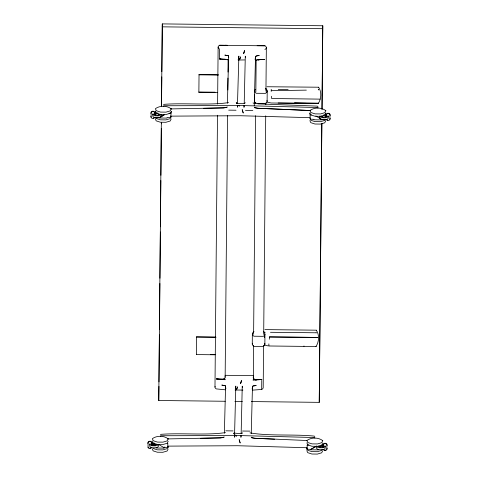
<?xml version="1.0" encoding="UTF-8"?>
<svg xmlns="http://www.w3.org/2000/svg" width="478" height="478" viewBox="0 0 478 478"><rect width="100%" height="100%" fill="white"/><g stroke="black" fill="none" stroke-linecap="round" stroke-linejoin="round"><path stroke-width="0.72" d="M264.872 329.599L316.263 330.19C319.579 334.672 319.071 342.105 315.958 346.526L268.851 345.982M315.952 346.526L316.311 346.341M316.263 330.19L316.615 330.388M266.879 102.053L271.104 102.997L318.205 103.547C321.276 99.316 321.867 91.633 318.515 87.211L266.981 86.745M149.71 444.062L149.692 446.028L150.271 447.044L152.368 447.743L155.141 447.832L157.477 447.294L158.439 446.333L158.457 444.367L156.545 444.343L154.585 445.185L151.855 444.677L151.64 444.086L149.71 444.062L150.289 445.078L152.386 445.777L155.159 445.872L157.495 445.329L158.457 444.367L164.014 447.629L167.76 447.671L168.142 446.171M155.685 117.331L159.353 117.534L161.492 116.327L161.51 114.362L159.604 114.338L157.644 115.186L154.908 114.672L154.693 114.081L152.769 114.063L152.751 116.029L153.33 117.038L155.428 117.737L158.2 117.833L160.536 117.289L164.617 114.589M151.962 445.388L151.705 442.12L150.618 441.266L149.196 441.248L148.09 442.078L148.031 447.581L149.118 448.436L150.546 448.454L151.646 447.623M155.027 114.983L154.764 112.115L153.671 111.26L152.249 111.243L151.15 112.073L151.09 117.576L152.177 118.43L153.599 118.448L154.705 117.618M152.572 445.466L152.667 443.226L154.346 443.088M155.625 115.766L155.344 111.553M156.294 447.539L156.288 448.005L164.014 448.095L164.856 446.9M225.192 401.269L158.756 400.498L161.337 122.302M161.48 106.636L162.293 23.9L322.781 25.758L322.005 109.295L322.781 25.758M158.941 386.373L158.756 400.498M158.977 381.898L159.413 334.911M159.461 329.695L159.891 283.448M159.939 278.232L160.369 231.985M160.417 226.769L160.847 180.523M160.895 175.306L161.331 128.319M161.373 123.844L161.385 122.35M161.528 106.69L161.803 76.856M161.851 71.634L162.293 23.9M164.014 448.095L164.014 447.629M167.76 447.671L167.796 443.614L167.372 443.237M164.528 114.642L159.353 117.534L159.347 118.006L167.067 118.09L167.073 117.624L170.664 117.582L171.244 111.738M215.106 354.79L196.44 354.574L196.613 336.805L215.763 337.026M217.538 92.517L198.872 92.302L199.039 74.532L218.195 74.753M200.694 438.32L220.537 437.872L223.65 437.406L224.146 436.916L223.65 437.382L220.537 437.872L167.587 438.912M203.753 108.327L223.596 107.879L226.709 107.413L227.205 106.923L226.709 107.389L223.596 107.879L170.646 108.918M214.981 387.043L217.496 115.246M217.598 104.055L218.129 47.095M219.462 58.119L219.372 48.941A10.086 3.746 0.5 0 1 219.468 45.279L265.105 45.81A10.086 3.746 0.5 0 1 265.009 49.473L264.866 49.509M225.007 385.662L221.917 385.101L225.007 385.662L225.479 386.14L225.873 388.728M228.066 55.681L224.977 55.119L228.066 55.681L228.538 56.159L228.717 57.73M222.061 379.628L216.313 378.929L224.451 379.299C218.344 379.98 225.628 379.562 225.15 377.196L227.576 115.365M227.815 90.001L227.922 78.063M227.976 72.094L228.096 59.415M264.262 332.485L264.955 334.062L264.86 344.202L264.095 345.755L262.966 346.52L254.033 346.419L252.94 345.63L252.259 344.058L252.354 333.919A12.601 4.678 0.5 0 1 254.027 331.648M254.571 94.554L254.511 101.079A12.601 4.678 0.5 0 0 256.065 103.385L265.439 103.493A12.601 4.678 0.5 0 0 267.112 101.222L267.208 91.083L266.521 89.517L265.583 88.759M256.172 380.022L254.505 379.383L253.8 379.64L256.172 380.022L261.95 379.454L254.529 379.395L253.334 378.146L253.507 345.445M253.609 334.253L255.634 115.688M255.748 103.75L255.76 102.262M255.855 91.818L256.154 59.744M252.653 390.132L261.681 389.456L261.765 380.327M263.587 345.564L263.199 387.604A10.086 3.746 0.5 0 1 261.86 389.421L261.717 389.456M263.689 334.373L265.714 115.807M265.822 104.616L265.834 103.123M265.941 91.19L266.348 47.657M264.573 337.552L264.591 335.813M268.851 345.881L268.869 343.897M269.383 339.225L269.401 336.936L317.846 337.426L269.401 336.954M271.629 96.245L271.612 98.498L320.057 99.131M274.623 439.18L254.816 438.272L251.727 437.729L251.255 437.233L251.727 437.729L254.816 438.272L306.942 440.507M318.396 446.219L320.308 447.109L323.068 446.661L323.313 446.076L325.237 446.099L324.61 447.103L322.477 447.749L319.698 447.778L317.392 447.181L316.484 446.201L310.867 449.332L307.121 449.29L307.199 445.084L308.919 444.881M325.327 119.261L321.646 119.416L321.64 119.882L313.921 119.793L313.921 119.327L310.336 119.201L309.917 113.346M316.484 446.201L316.466 448.167L317.374 449.147L319.68 449.744L322.459 449.714L324.592 449.069L325.219 448.065L325.237 446.099M322.507 117.128L321.449 116.214L323.367 117.104L326.121 116.662L326.372 116.076L328.296 116.094L328.278 118.06L327.645 119.064L325.512 119.709L322.74 119.739L320.433 119.142L319.525 118.162L319.543 116.196L321.449 116.214L323.11 117.522M318.587 449.422L318.581 449.888L310.861 449.798L310.867 449.332L316.687 446.076M251.314 401.568L319.244 402.356L321.825 123.414M321.873 123.467L319.244 402.356M322.351 447.438L322.369 445.406L321.939 445.03M325.41 117.056L325.811 113.531M322.967 447.366L323.295 444.11L324.401 443.279L325.823 443.297L326.91 444.152L326.85 449.655L325.751 450.485L324.329 450.467L323.236 449.613M326.032 116.967L326.355 114.105L327.454 113.274L328.882 113.292L329.969 114.146L329.91 119.649L328.804 120.48L327.382 120.462L326.295 119.608M323.301 447.39L323.313 446.076M271.205 91.423L271.229 89.296M316.083 332.825L316.436 332.784L270.458 332.294M199.039 74.532L199.033 74.831L218.446 75.058M198.872 92.302L198.878 92.003M196.613 336.805L196.601 337.104L216.014 337.331M196.44 354.574L196.446 354.276M227.414 103.272L228.609 57.605L228.538 56.159L228.066 55.657M224.355 433.265L225.55 387.586L225.479 386.14L225.007 385.638M237.494 103.385L238.886 56.105L238.325 59.182M244.216 103.469L245.298 56.183L245.423 57.229M241.157 433.456L242.244 386.164L242.43 387.73M254.236 105.793L255.491 57.916L255.64 56.47L256.136 55.986L259.249 55.514L257.272 55.699L255.64 56.47L255.079 59.559M251.237 433.576L252.438 387.897L252.581 386.457L253.083 385.967L256.196 385.501L253.083 385.991L252.581 386.457L252.139 389.032M303.954 346.293L303.966 345.947M244.18 105.363L243.965 107.287L244.174 105.728M241.121 435.35L240.906 437.28L241.115 435.721M235.385 388.662L235.827 386.087L234.489 437.209L234.304 435.637M309.881 117.672L240.619 115.736L170.515 116.136M255.383 89.374C253.961 90.533 254.822 92.762 256.375 93.294L265.529 93.353L266.999 91.884L267.041 90.276M252.259 344.058L252.468 343.258M253.209 377.518L253.376 376.879M152.297 441.075L152.159 441.594L153.205 443.106L157.393 444.468L162.908 444.534L167.169 443.267L168.184 441.26M309.923 112.868L309.792 113.382L310.831 114.893L315.02 116.262L320.541 116.321L324.801 115.055L325.811 113.047M306.822 448.233L306.685 448.752L307.724 450.264L311.919 451.626L317.434 451.692L321.694 450.425L322.196 449.422M150.833 113.459L151.138 112.473L152.243 111.643L153.665 111.661L154.752 112.515L155.033 113.507M147.78 443.465L148.078 442.479L149.184 441.648L150.606 441.66L151.693 442.52L151.98 443.512M326.038 115.491L326.343 114.505L327.448 113.674L328.87 113.692L329.957 114.547L330.238 115.539M329.922 119.249L330.22 118.263M322.985 445.496L323.283 444.51L324.389 443.68L325.811 443.692L326.898 444.552L327.185 445.544M326.862 449.254L327.167 448.268M258.036 59.517L259.166 59.822L255.712 60.15L255.927 59.899M170.819 117.295L170.586 117.606M307.163 445.233L307.396 444.922M253.758 378.779L253.418 379.448L253.89 378.845M171.19 116.62L170.18 118.628L165.92 119.894L160.399 119.829L156.21 118.466L155.517 117.463M171.166 119.01L170.156 121.018L165.896 122.284L160.381 122.219L156.186 120.85L155.284 118.825M325.739 120.803L324.729 122.81L320.469 124.077L314.948 124.011L310.76 122.643L309.852 120.617M168.113 449.009L167.097 451.017L162.837 452.284L157.322 452.224L153.133 450.856L152.225 448.83M322.68 450.802L321.67 452.809L317.41 454.076L311.895 454.016L307.701 452.648L306.798 450.623M266.999 91.884L266.443 92.636M241.743 433.731L242.286 432.799C241.97 435.04 230.354 431.58 234.238 434.006M328.296 116.094L327.663 117.098L325.53 117.743L322.758 117.773L320.451 117.176L319.543 116.196M245.345 102.806C244.037 104.341 238.08 103.475 236.467 103.069M264.083 345.767L264.651 345.002M325.494 119.428L324.747 120.42L320.487 121.687L314.972 121.621L310.784 120.259L309.875 118.233M238.253 59.714L239.006 58.842L238.169 59.762M161.51 114.362L160.554 115.323L158.218 115.867L155.446 115.772L153.348 115.073L152.769 114.063M242.507 431.031L249.857 431.114M236.024 110.233L228.681 110.149M228.544 102.609C209.041 105.519 184.616 102.764 164.085 104.335L163.578 104.784M252.826 110.43L245.483 110.34M225.485 432.602C205.982 435.512 181.556 432.757 161.032 434.329L160.524 434.789M318.557 103.362L318.205 103.547M160.333 436.217L160.841 435.751L237.656 435.512L314.405 437.531L314.906 438.009M163.392 106.212L163.9 105.758L240.715 105.519L317.464 107.538L317.96 108.004L317.852 106.57L317.356 106.11L257.821 103.881M224.529 378.445L224.845 379.12L224.409 378.504M158.529 115.222L159.604 114.338L157.919 115.604M319.447 447.3L322.136 445.09M319.501 447.342L322.309 445.233M153.611 118.048L154.717 117.218M150.552 448.053L151.657 447.223M153.922 444.94L155.039 444.235M225.807 430.815L233.055 430.923M254.505 379.383L252.964 380.04L256.202 379.938M238.169 60.019L244.593 59.941M235.116 390L242.92 390.09M257.869 59.852L259.166 59.822M253.8 379.64L261.777 379.49M271.683 90.677L306.35 90.133M258.21 59.565L264.74 59.475L257.953 59.75M168.208 446.123L237.56 445.729L306.858 447.731M259.423 45.667L257.146 45.667L264.926 45.768M253.388 375.636L225.072 375.308M219.647 45.249L227.426 45.32L225.144 45.267M162.221 26.834L322.704 28.698M228.436 59.834L219.456 58.949L220.884 58.967M278.244 89.38L288.12 89.494M199.613 92.015L215.082 92.194M278.124 102.985L306.207 103.308M155.649 113.059L158.146 113.089M168.985 113.214L170.855 113.238M310.222 114.851L311.471 114.869M323.558 115.007L325.428 115.031M210.445 354.437L215.602 354.497M234.895 401.383L242.358 401.466M324.335 450.067L325.757 450.085M294.532 102.716L318.479 103.164M219.456 58.949L225.252 59.164M216.492 378.964L224.451 379.299M226.942 59.517L228.233 59.577M222.037 379.544L225.269 379.717L223.758 379.024M225.383 389.815L216.223 388.889A10.086 3.746 0.5 0 1 215.136 386.415M264.633 345.032L267.931 345.869M254.41 103.565L253.041 102.895M265.649 88.777L266.879 89.159M263.402 331.756L265.248 332.335M153.151 448.472L157.346 449.834L162.861 449.9L167.121 448.633L168.244 447.145L168.131 446.625M318.515 87.211L318.862 87.408L318.515 87.325M315.815 115.987L321.001 119.04M319.525 118.162L321.114 119.106M326.307 119.207L327.394 120.062M152.655 443.267L155.422 445.442M148.043 447.181L149.13 448.035M310.413 119.225L310.186 118.908M167.569 443.303L167.796 443.614M152.829 443.124L155.47 445.4M314.799 436.581L314.297 436.103C293.851 434.066 269.359 436.247 249.982 432.883M236.974 103.589L236.24 102.698L236.771 103.648M306.87 442.867L307.772 444.899L311.967 446.261L317.482 446.327L321.742 445.06L322.865 443.572L322.752 443.052M155.356 111.075L156.258 113.101L160.453 114.469L165.968 114.529L170.228 113.262L171.345 111.78L171.238 111.254M225.019 376.55L225.15 377.196M235.69 434.962L236.174 436.354L235.929 435.374M150.815 116.184L151.102 117.176M238.982 105.387L239.233 106.361M266.945 100.422L267.112 101.222M306.816 447.778L307.121 449.29M237.363 105.65L237.548 107.215L237.435 105.596M264.955 334.062A12.601 4.678 0.5 0 1 263.282 336.333L253.908 336.225A12.601 4.678 0.5 0 1 252.354 333.919M254.786 107.717L257.869 108.273L310.736 110.543L257.869 108.273L254.786 107.717L254.314 107.233L254.78 107.735M318.33 89.703L318.683 89.804L318.33 89.703M244.043 52.084L243.649 53.697L244.676 50.531L244.043 52.084M240.99 382.065L240.589 383.679L241.617 380.512L240.99 382.065M240.577 56.996L239.562 59.756L240.577 56.996M237.524 386.977L236.502 389.737L237.524 386.977M171.261 108.87L170.252 110.878L165.991 112.145L160.471 112.079L156.282 110.717L155.374 108.685C159.837 105.423 166.894 105.459 171.261 108.87M325.835 110.663L324.819 112.671L320.559 113.937L315.044 113.872L310.855 112.509L309.947 110.478C314.41 107.215 321.467 107.251 325.835 110.663M168.202 438.876L167.192 440.877L162.932 442.144L157.417 442.084L153.223 440.716L152.321 438.69C156.778 435.428 163.84 435.464 168.202 438.876M322.775 440.668L321.766 442.67L317.506 443.937L311.991 443.877L307.796 442.509L306.894 440.483C311.351 437.221 318.408 437.256 322.775 440.668M264.704 343.425L264.86 344.202L264.704 343.425M243.2 112.928L242.232 109.731L243.2 112.928M240.141 442.915L239.179 439.724L240.141 442.915"/></g></svg>
